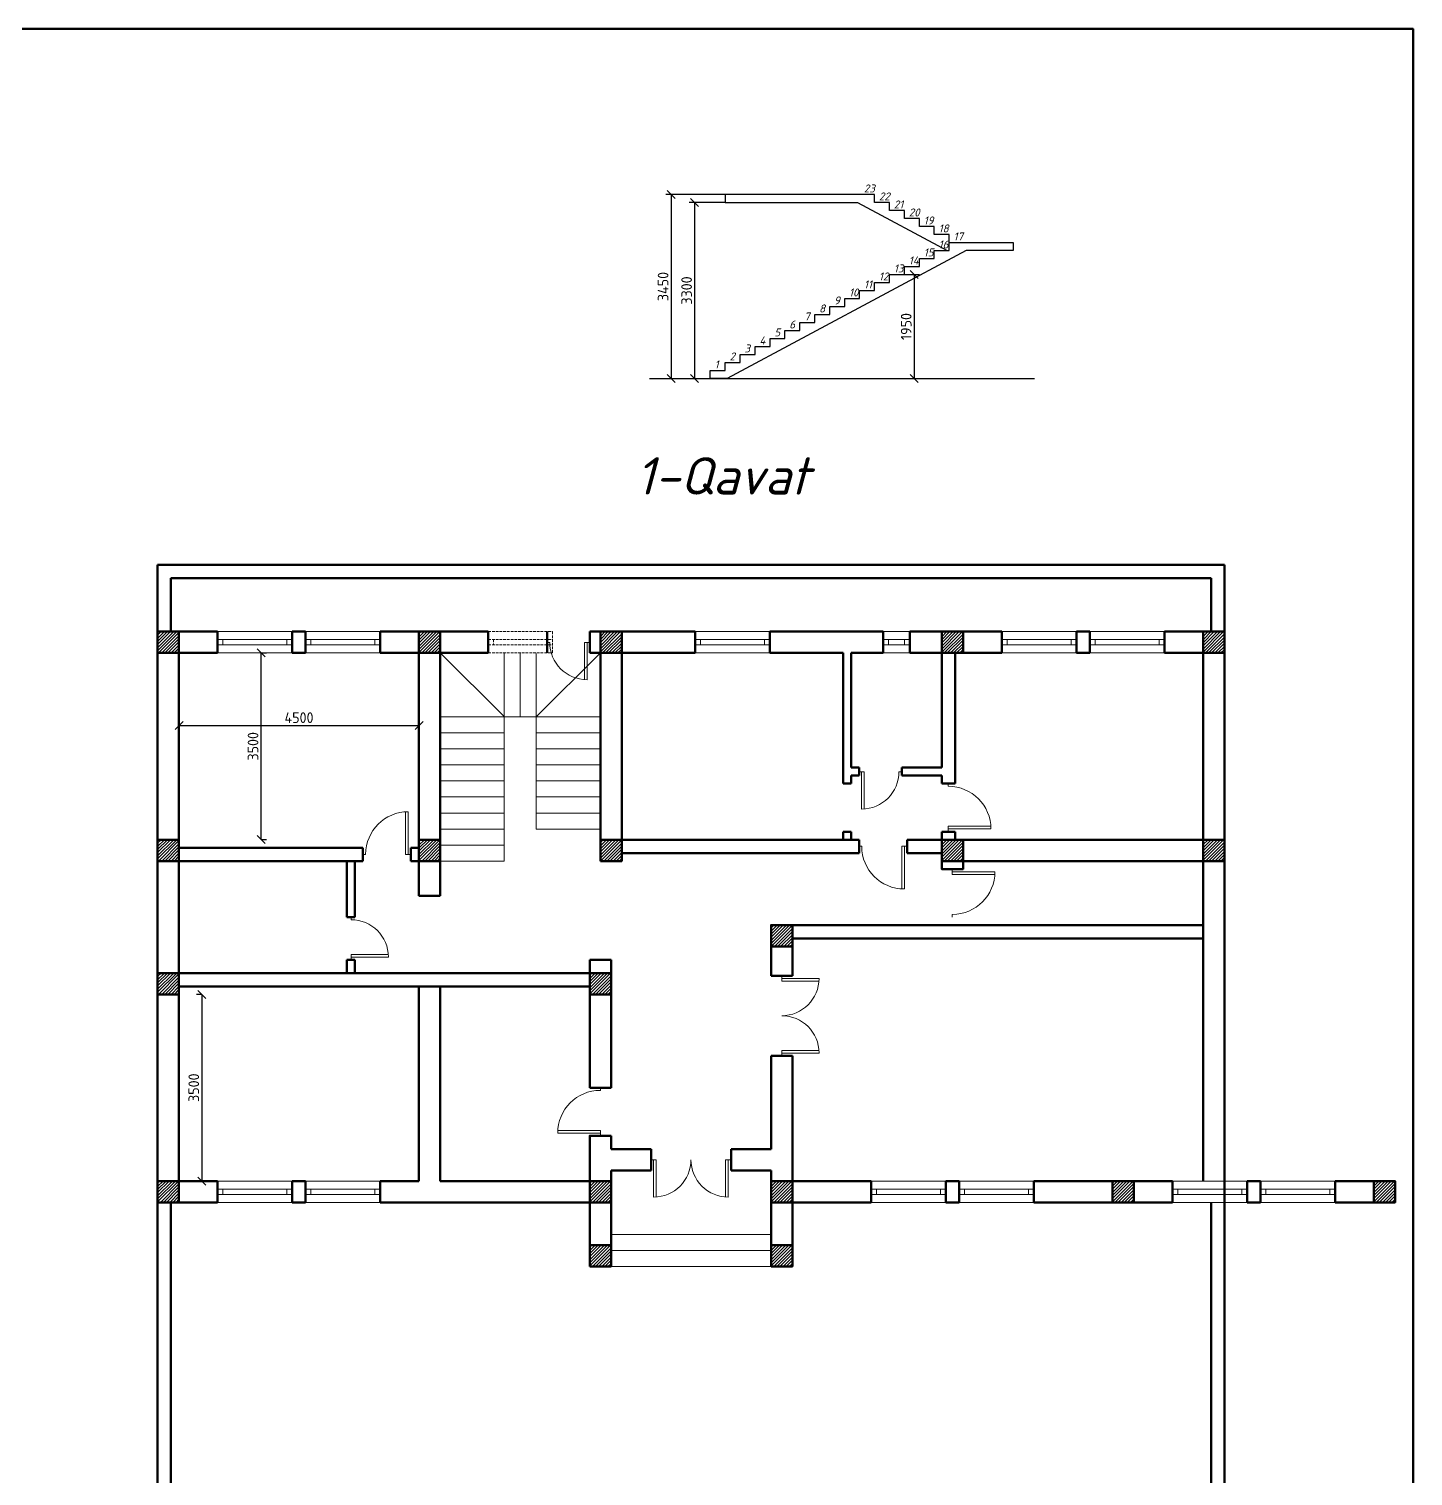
# Model space of a CAD drawing. Header units: millimetres. Extents: x -21484 to 30420, y 5001 to 139612.
# Drawn here: x 4468 to 30420, y 112482 to 139612 of the extents above; entities that cross this region are included whole.
import ezdxf

# ---------------------------------------------------------------- set-up
doc = ezdxf.new("R2010")
doc.units = ezdxf.units.MM
doc.linetypes.add('DASHED', pattern=[7, 5, -2, 0])
doc.layers.add('Razmerlar', color=7, linetype='Continuous')
doc.styles.add('GOST-2.304_Type-B', font='GOST Common.ttf')
doc.styles.get("Standard").update_dxf_attribs({"font": 'isocpeui.ttf', "height": 200})
doc.dimstyles.new('ISO-25', dxfattribs={"dimtxt": 200, "dimasz": 150, "dimexe": 100, "dimexo": 0, "dimgap": 50, "dimtad": 1, "dimtoh": 1, "dimdec": 0, "dimtxsty": 'GOST-2.304_Type-B', "dimblk": 'OBLIQUE', "dimcen": 2.5, "dimadec": 0, "dimazin": 0, "dimtfac": 1, "dimtdec": 0, "dimtmove": 0, "dimatfit": 3, "dimfxl": 0, "dimarcsym": 0})

# ---------------------------------------------------------------- blocks, each defined once
blk = doc.blocks.new('hh')
at = {"lineweight": 18}
for p, q in [((19986, 31138), (19986, 31938)), ((20036, 31138), (20036, 31937)), ((19936, 31138), (20036, 31138)), ((20836, 31138), (20786, 31138))]:
    blk.add_line(p, q, dxfattribs=at)
blk.add_arc((19986, 31138), 800, 0, 90, dxfattribs=at)
blk = doc.blocks.new('_Oblique')
at = {"color": 0, "linetype": 'ByBlock', "lineweight": -2}
blk.add_line((-0.5, -0.5), (0.5, 0.5), dxfattribs=at)
blk = doc.blocks.new('*D130')
at = {"layer": 'Defpoints', "color": 0, "lineweight": 0}
for p in [(7709, 121513), (7709, 118013), (7799, 118013)]:
    blk.add_point(p, dxfattribs=at)
at = {"layer": 'Razmerlar', "color": 0, "lineweight": -2}
for p, q in [((7709, 121513), (7609, 121513)), ((7709, 121513), (7709, 118013)), ((7799, 118013), (7609, 118013))]:
    blk.add_line(p, q, dxfattribs=at)
at = {"layer": 'Razmerlar', "color": 0, "lineweight": -2, "xscale": 150, "yscale": 150, "zscale": 150}
for p, rotation in [((7709, 121513), 90), ((7709, 118013), 270)]:
    blk.add_blockref('_Oblique', p, dxfattribs=dict(at, rotation=rotation))
at = {"layer": 'Razmerlar', "color": 0, "lineweight": 18, "insert": (7559, 119763), "char_height": 200, "attachment_point": 5, "rotation": 90, "style": 'GOST-2.304_Type-B'}
blk.add_mtext('3500', dxfattribs=at)
blk = doc.blocks.new('*D126')
at = {"color": 0, "lineweight": -2}
for p, q in [((8820, 127913), (8920, 127913)), ((8820, 124413), (8820, 127913)), ((8820, 124413), (8920, 124413))]:
    blk.add_line(p, q, dxfattribs=at)
at = {"layer": 'Defpoints', "color": 0, "lineweight": 0}
for p in [(8820, 127913), (8820, 127913), (8820, 124413)]:
    blk.add_point(p, dxfattribs=at)
at = {"color": 0, "lineweight": -2, "xscale": 150, "yscale": 150, "zscale": 150}
for p, rotation in [((8820, 127913), 90), ((8820, 124413), 270)]:
    blk.add_blockref('_Oblique', p, dxfattribs=dict(at, rotation=rotation))
at = {"color": 0, "lineweight": 0, "insert": (8670, 126163), "char_height": 200, "attachment_point": 5, "rotation": 90, "style": 'GOST-2.304_Type-B'}
blk.add_mtext('3500', dxfattribs=at)
blk = doc.blocks.new('*D132')
at = {"color": 0, "lineweight": -2}
for p, q in [((7282, 126550), (7282, 126650)), ((7282, 126550), (11782, 126550)), ((11782, 126550), (11782, 126650))]:
    blk.add_line(p, q, dxfattribs=at)
at = {"layer": 'Defpoints', "color": 0, "lineweight": 0}
for p in [(7282, 126550), (11782, 126550), (11782, 126550)]:
    blk.add_point(p, dxfattribs=at)
at = {"color": 0, "lineweight": -2, "xscale": 150, "yscale": 150, "zscale": 150, "rotation": 180}
blk.add_blockref('_Oblique', (7282, 126550), dxfattribs=at)
at = {"color": 0, "lineweight": -2, "xscale": 150, "yscale": 150, "zscale": 150}
blk.add_blockref('_Oblique', (11782, 126550), dxfattribs=at)
at = {"color": 0, "lineweight": 0, "insert": (9532, 126700), "char_height": 200, "attachment_point": 5, "style": 'GOST-2.304_Type-B'}
blk.add_mtext('4500', dxfattribs=at)
blk = doc.blocks.new('kjk')
at = {"lineweight": 18}
for p, q in [((10507, 33222), (10507, 33172)), ((10507, 32422), (10507, 32522)), ((10507, 32522), (11205, 32522)), ((10507, 32472), (11207, 32472))]:
    blk.add_line(p, q, dxfattribs=at)
blk.add_arc((10507, 32472), 700, 0, 90, dxfattribs=at)
blk = doc.blocks.new('*D127')
at = {"color": 0, "lineweight": -2}
for p, q in [((17523, 136508), (16408, 136508)), ((16508, 136508), (16508, 133058)), ((16508, 133058), (16608, 133058))]:
    blk.add_line(p, q, dxfattribs=at)
at = {"layer": 'Defpoints', "color": 0, "lineweight": 0}
for p in [(17523, 136508), (16508, 133058), (16508, 133058)]:
    blk.add_point(p, dxfattribs=at)
at = {"color": 0, "lineweight": -2, "xscale": 150, "yscale": 150, "zscale": 150}
for p, rotation in [((16508, 136508), 90), ((16508, 133058), 270)]:
    blk.add_blockref('_Oblique', p, dxfattribs=dict(at, rotation=rotation))
at = {"color": 0, "lineweight": 0, "insert": (16358, 134783), "char_height": 200, "attachment_point": 5, "rotation": 90, "style": 'GOST-2.304_Type-B'}
blk.add_mtext('3450', dxfattribs=at)
blk = doc.blocks.new('*D128')
at = {"color": 0, "lineweight": -2}
for p, q in [((17523, 136358), (16849, 136358)), ((16949, 136358), (16949, 133058)), ((16949, 133058), (17049, 133058))]:
    blk.add_line(p, q, dxfattribs=at)
at = {"layer": 'Defpoints', "color": 0, "lineweight": 0}
for p in [(17523, 136358), (16949, 133058), (16949, 133058)]:
    blk.add_point(p, dxfattribs=at)
at = {"color": 0, "lineweight": -2, "xscale": 150, "yscale": 150, "zscale": 150}
for p, rotation in [((16949, 136358), 90), ((16949, 133058), 270)]:
    blk.add_blockref('_Oblique', p, dxfattribs=dict(at, rotation=rotation))
at = {"color": 0, "lineweight": 0, "insert": (16799, 134708), "char_height": 200, "attachment_point": 5, "rotation": 90, "style": 'GOST-2.304_Type-B'}
blk.add_mtext('3300', dxfattribs=at)
blk = doc.blocks.new('*D131')
at = {"color": 0, "lineweight": -2}
for p, q in [((20883, 135008), (21166, 135008)), ((21066, 135008), (21066, 133058)), ((20883, 133058), (21166, 133058))]:
    blk.add_line(p, q, dxfattribs=at)
at = {"layer": 'Defpoints', "color": 0, "lineweight": 0}
for p in [(20883, 135008), (20883, 133058), (21066, 133058)]:
    blk.add_point(p, dxfattribs=at)
at = {"color": 0, "lineweight": -2, "xscale": 150, "yscale": 150, "zscale": 150}
for p, rotation in [((21066, 135008), 90), ((21066, 133058), 270)]:
    blk.add_blockref('_Oblique', p, dxfattribs=dict(at, rotation=rotation))
at = {"color": 0, "lineweight": 0, "insert": (20916, 134033), "char_height": 200, "attachment_point": 5, "rotation": 90, "style": 'GOST-2.304_Type-B'}
blk.add_mtext('1950', dxfattribs=at)
blk = doc.blocks.new('hhjk')
at = {"lineweight": 0}
for p, q in [((15382, 32122), (15382, 32022)), ((15382, 32072), (16082, 32072)), ((15382, 32022), (16080, 32022)), ((15382, 30622), (15382, 30722)), ((15382, 30722), (16080, 30722)), ((15382, 30672), (16082, 30672))]:
    blk.add_line(p, q, dxfattribs=at)
for centre, start, end in [((15382, 32072), 270, 0), ((15382, 30672), 0, 90)]:
    blk.add_arc(centre, 700, start, end, dxfattribs=at)

msp = doc.modelspace()

# ---------------------------------------------------------------- hatches: boundary and pattern name
at = {"lineweight": 18}
h = msp.add_hatch(dxfattribs=at)
h.set_pattern_fill('ANSI31', color=6, scale=13)
h.set_pattern_definition([(45, (17707.945, 93074.353), (-29.185832, 29.185832), [])])
h.paths.add_polyline_path([(6881.5, 127912.6), (7281.5, 127912.6), (7281.5, 128312.6), (6881.5, 128312.6)])
h = msp.add_hatch(dxfattribs=at)
h.set_pattern_fill('ANSI31', color=6, scale=13)
h.set_pattern_definition([(45, (10907.945, 93074.353), (-29.18583, 29.18583), [])])
h.paths.add_polyline_path([(11781.5, 127912.6), (12181.5, 127912.6), (12181.5, 128312.6), (11781.5, 128312.6)])
h = msp.add_hatch(dxfattribs=at)
h.set_pattern_fill('ANSI31', color=6, scale=13)
h.set_pattern_definition([(45, (6707.945, 93074.353), (-29.185832, 29.185832), [])])
h.paths.add_polyline_path([(15181.5, 127912.6), (15581.5, 127912.6), (15581.5, 128312.6), (15181.5, 128312.6)])
h = msp.add_hatch(dxfattribs=at)
h.set_pattern_fill('ANSI31', color=6, scale=13)
h.set_pattern_definition([(45, (2607.945, 93074.353), (-29.185832, 29.185832), [])])
h.paths.add_polyline_path([(21581.5, 127912.6), (21981.5, 127912.6), (21981.5, 128312.6), (21581.5, 128312.6)])
h = msp.add_hatch(dxfattribs=at)
h.set_pattern_fill('ANSI31', color=6, scale=13)
h.set_pattern_definition([(45, (-1892.055, 93074.353), (-29.185832, 29.185832), [])])
h.paths.add_polyline_path([(26481.5, 127912.6), (26881.5, 127912.6), (26881.5, 128312.6), (26481.5, 128312.6)])
h = msp.add_hatch(dxfattribs=at)
h.set_pattern_fill('ANSI31', color=6, scale=13)
h.set_pattern_definition([(45, (17707.945, 89174.353), (-29.185832, 29.185832), [])])
h.paths.add_polyline_path([(6881.5, 124012.6), (7281.5, 124012.6), (7281.5, 124412.6), (6881.5, 124412.6)])
h = msp.add_hatch(dxfattribs=at)
h.set_pattern_fill('ANSI31', color=6, scale=13)
h.set_pattern_definition([(45, (10907.945, 89174.353), (-29.18583, 29.18583), [])])
h.paths.add_polyline_path([(11781.5, 124012.6), (12181.5, 124012.6), (12181.5, 124412.6), (11781.5, 124412.6)])
h = msp.add_hatch(dxfattribs=at)
h.set_pattern_fill('ANSI31', color=6, scale=13)
h.set_pattern_definition([(45, (6707.945, 89324.353), (-29.185832, 29.185832), [])])
h.paths.add_polyline_path([(15181.5, 124012.6), (15581.5, 124012.6), (15581.5, 124412.6), (15181.5, 124412.6)])
h = msp.add_hatch(dxfattribs=at)
h.set_pattern_fill('ANSI31', color=6, scale=13)
h.set_pattern_definition([(45, (2607.945, 89174.353), (-29.185832, 29.185832), [])])
h.paths.add_polyline_path([(21581.5, 124012.6), (21981.5, 124012.6), (21981.5, 124412.6), (21581.5, 124412.6)])
h = msp.add_hatch(dxfattribs=at)
h.set_pattern_fill('ANSI31', color=6, scale=13)
h.set_pattern_definition([(45, (-1892.055, 89174.353), (-29.185832, 29.185832), [])])
h.paths.add_polyline_path([(26481.5, 124012.6), (26881.5, 124012.6), (26881.5, 124412.6), (26481.5, 124412.6)])
h = msp.add_hatch(dxfattribs=at)
h.set_pattern_fill('ANSI31', color=6, scale=13)
h.set_pattern_definition([(45, (9907.945, 87724.353), (-29.185832, 29.185832), [])])
h.paths.add_polyline_path([(18381.5, 122412.6), (18781.5, 122412.6), (18781.5, 122812.6), (18381.5, 122812.6)])
h = msp.add_hatch(dxfattribs=at)
h.set_pattern_fill('ANSI31', color=6, scale=13)
h.set_pattern_definition([(45, (17707.945, 86674.353), (-29.185832, 29.185832), [])])
h.paths.add_polyline_path([(6881.5, 121512.6), (7281.5, 121512.6), (7281.5, 121912.6), (6881.5, 121912.6)])
h = msp.add_hatch(dxfattribs=at)
h.set_pattern_fill('ANSI31', color=6, scale=13)
h.set_pattern_definition([(45, (14107.945, 86674.353), (-29.18583, 29.18583), [])])
h.paths.add_polyline_path([(14981.5, 121512.6), (15381.5, 121512.6), (15381.5, 121912.6), (14981.5, 121912.6)])
h = msp.add_hatch(dxfattribs=at)
h.set_pattern_fill('ANSI31', color=6, scale=13)
h.set_pattern_definition([(45, (6007.945, 82774.353), (-29.18583, 29.18583), [])])
h.paths.add_polyline_path([(6881.5, 117612.6), (7281.5, 117612.6), (7281.5, 118012.6), (6881.5, 118012.6)])
h = msp.add_hatch(dxfattribs=at)
h.set_pattern_fill('ANSI31', color=6, scale=13)
h.set_pattern_definition([(45, (14107.945, 82774.353), (-29.18583, 29.18583), [])])
h.paths.add_polyline_path([(14981.5, 117612.6), (15381.5, 117612.6), (15381.5, 118012.6), (14981.5, 118012.6)])
h = msp.add_hatch(dxfattribs=at)
h.set_pattern_fill('ANSI31', color=6, scale=13)
h.set_pattern_definition([(45, (17507.945, 82774.353), (-29.18583, 29.18583), [])])
h.paths.add_polyline_path([(18381.5, 117612.6), (18781.5, 117612.6), (18781.5, 118012.6), (18381.5, 118012.6)])
h = msp.add_hatch(dxfattribs=at)
h.set_pattern_fill('ANSI31', color=6, scale=13)
h.set_pattern_definition([(45, (5807.945, 82774.353), (-29.185832, 29.185832), [])])
h.paths.add_polyline_path([(24781.5, 117612.6), (25181.5, 117612.6), (25181.5, 118012.6), (24781.5, 118012.6)])
h = msp.add_hatch(dxfattribs=at)
h.set_pattern_fill('ANSI31', color=6, scale=13)
h.set_pattern_definition([(45, (10707.945, 82774.353), (-29.185832, 29.185832), [])])
h.paths.add_polyline_path([(29681.5, 117612.6), (30081.5, 117612.6), (30081.5, 118012.6), (29681.5, 118012.6)])
h = msp.add_hatch(dxfattribs=at)
h.set_pattern_fill('ANSI31', color=6, scale=13)
h.set_pattern_definition([(45, (14107.945, 81574.353), (-29.18583, 29.18583), [])])
h.paths.add_polyline_path([(14981.5, 116412.6), (15381.5, 116412.6), (15381.5, 116812.6), (14981.5, 116812.6)])
h = msp.add_hatch(dxfattribs=at)
h.set_pattern_fill('ANSI31', color=6, scale=13)
h.set_pattern_definition([(45, (17507.945, 81574.353), (-29.18583, 29.18583), [])])
h.paths.add_polyline_path([(18381.5, 116412.6), (18781.5, 116412.6), (18781.5, 116812.6), (18381.5, 116812.6)])

# ---------------------------------------------------------------- linework, layer by layer
at = {"color": 6, "lineweight": 30}
msp.add_line((16104, 133057.7), (23319.9, 133057.7), dxfattribs=at)
at = {"lineweight": 50}
for p, q in [((6881.5, 129562.6), (26881.5, 129562.6)), ((6881.5, 128312.6), (6881.5, 129562.6)), ((26881.5, 129562.6), (26881.5, 98112.6)), ((7131.5, 129312.6), (26631.5, 129312.6)), ((7131.5, 128312.6), (7131.5, 129312.6)), ((26631.5, 128312.6), (26631.5, 129312.6)), ((7281.5, 128312.6), (8006.5, 128312.6)), ((8006.5, 128312.6), (8006.5, 127912.6)), ((9406.5, 128312.6), (9656.5, 128312.6)), ((9406.5, 128312.6), (9406.5, 127912.6)), ((9656.5, 128312.6), (9656.5, 127912.6)), ((11056.5, 128312.6), (13081.5, 128312.6)), ((11056.5, 128312.6), (11056.5, 127912.6)), ((13081.5, 127912.6), (13081.5, 128312.6)), ((14181.5, 127912.6), (14181.5, 128312.6)), ((14981.5, 128312.6), (15581.5, 128312.6)), ((14981.5, 127912.6), (14981.5, 128312.6)), ((16956.5, 128312.6), (15581.5, 128312.6)), ((16956.5, 128312.6), (16956.5, 127912.6)), ((18356.5, 128312.6), (20481.5, 128312.6)), ((18356.5, 128312.6), (18356.5, 127912.6)), ((20481.5, 127912.6), (20481.5, 128312.6)), ((20981.5, 128312.6), (22706.5, 128312.6)), ((20981.5, 127912.6), (20981.5, 128312.6)), ((22706.5, 128312.6), (22706.5, 127912.6)), ((24106.5, 128312.6), (24356.5, 128312.6)), ((24106.5, 128312.6), (24106.5, 127912.6)), ((24356.5, 128312.6), (24356.5, 127912.6)), ((25756.5, 128312.6), (25756.5, 127912.6)), ((25756.5, 128312.6), (26481.5, 128312.6)), ((6881.5, 98112.6), (6881.5, 127912.6)), ((7281.5, 124412.6), (7281.5, 127912.6)), ((7281.5, 127912.6), (8006.5, 127912.6)), ((9406.5, 127912.6), (9656.5, 127912.6)), ((11056.5, 127912.6), (11781.5, 127912.6)), ((11781.5, 124412.6), (11781.5, 127912.6)), ((12181.5, 123362.6), (12181.5, 127962.6)), ((12181.5, 127912.6), (13081.5, 127912.6)), ((14981.5, 127912.6), (15181.5, 127912.6)), ((15181.5, 124412.6), (15181.5, 127912.6)), ((15581.5, 124412.6), (15581.5, 127912.6)), ((16956.5, 127912.6), (15581.5, 127912.6)), ((18356.5, 127912.6), (19731.5, 127912.6)), ((19731.5, 125462.6), (19731.5, 127912.6)), ((19881.5, 127912.6), (19931.5, 127912.6)), ((19881.5, 127912.6), (20481.5, 127912.6)), ((19881.5, 125762.6), (19881.5, 127912.6)), ((20981.5, 127912.6), (21581.5, 127912.6)), ((21581.5, 127912.6), (21581.5, 125762.6)), ((21831.5, 127912.6), (21831.5, 125462.6)), ((21981.5, 127912.6), (22706.5, 127912.6)), ((24106.5, 127912.6), (24356.5, 127912.6)), ((25756.5, 127912.6), (26481.5, 127912.6)), ((26481.5, 127912.6), (26481.5, 124412.6)), ((19881.5, 125762.6), (20031.5, 125762.6)), ((19881.5, 125612.6), (20031.5, 125612.6)), ((19881.5, 125462.6), (19881.5, 125612.6)), ((20031.5, 125612.6), (20031.5, 125762.6)), ((20831.5, 125762.6), (21581.5, 125762.6)), ((20831.5, 125612.6), (20831.5, 125762.6)), ((20831.5, 125612.6), (21581.5, 125612.6)), ((21581.5, 125612.6), (21581.5, 125462.6)), ((19731.5, 125462.6), (19881.5, 125462.6)), ((21581.5, 125462.6), (21831.5, 125462.6)), ((19731.5, 124412.6), (19731.5, 124562.6)), ((19731.5, 124562.6), (19881.5, 124562.6)), ((19881.5, 124412.6), (19881.5, 124562.6)), ((21581.5, 124562.6), (21581.5, 124412.6)), ((21581.5, 124562.6), (21831.5, 124562.6)), ((21831.5, 124562.6), (21831.5, 124412.6)), ((7281.5, 124262.6), (10731.5, 124262.6)), ((10731.5, 124012.6), (10731.5, 124262.6)), ((11631.5, 124262.6), (11781.5, 124262.6)), ((11631.5, 124012.6), (11631.5, 124262.6)), ((15581.5, 124412.6), (20031.5, 124412.6)), ((20031.5, 124412.6), (20031.5, 124162.6)), ((20931.5, 124412.6), (21581.5, 124412.6)), ((20931.5, 124412.6), (20931.5, 124162.6)), ((21981.5, 124412.6), (26481.5, 124412.6)), ((7281.5, 121912.6), (7281.5, 124012.6)), ((7281.5, 124012.6), (10731.5, 124012.6)), ((10431.5, 122962.6), (10431.5, 124012.6)), ((10581.5, 122962.6), (10581.5, 124012.6)), ((11631.5, 124012.6), (11781.5, 124012.6)), ((11781.5, 123362.6), (11781.5, 124012.6)), ((15581.5, 124162.6), (20031.5, 124162.6)), ((20931.5, 124162.6), (21581.5, 124162.6)), ((21981.5, 124012.6), (22381.5, 124012.6)), ((22181.5, 124012.6), (26481.5, 124012.6)), ((26481.5, 124012.6), (26481.5, 118012.6)), ((11781.5, 123362.6), (12181.5, 123362.6)), ((10431.5, 122962.6), (10581.5, 122962.6)), ((18381.5, 122812.6), (26481.5, 122812.6)), ((18381.5, 121862.6), (18381.5, 122412.6)), ((18781.5, 122562.6), (26481.5, 122562.6)), ((18781.5, 121862.6), (18781.5, 122412.6)), ((10431.5, 122162.6), (10581.5, 122162.6)), ((10431.5, 121912.6), (10431.5, 122162.6)), ((10581.5, 121912.6), (10581.5, 122162.6)), ((14981.5, 121912.6), (14981.5, 122162.6)), ((14981.5, 122162.6), (15381.5, 122162.6)), ((15381.5, 119762.6), (15381.5, 122162.6)), ((7281.5, 121912.6), (14981.5, 121912.6)), ((18781.5, 121862.6), (18381.5, 121862.6)), ((7281.5, 121662.6), (14981.5, 121662.6)), ((11781.5, 118012.6), (11781.5, 121662.6)), ((12181.5, 118012.6), (12181.5, 121662.6)), ((7281.5, 118012.6), (7281.5, 121512.6)), ((14981.5, 119762.6), (14981.5, 121512.6)), ((18781.5, 120362.6), (18381.5, 120362.6)), ((18381.5, 120362.6), (18381.5, 118612.6)), ((18781.5, 118012.6), (18781.5, 120362.6)), ((14981.5, 118012.6), (14981.5, 118862.6)), ((15381.5, 118612.6), (15381.5, 118862.6)), ((15381.5, 118612.6), (16131.5, 118612.6)), ((16131.5, 118212.6), (16131.5, 118612.6)), ((17631.5, 118612.6), (18381.5, 118612.6)), ((17631.5, 118212.6), (17631.5, 118612.6)), ((15381.5, 118012.6), (15381.5, 118212.6)), ((15381.5, 118212.6), (16131.5, 118212.6)), ((17631.5, 118212.6), (18381.5, 118212.6)), ((18381.5, 118212.6), (18381.5, 117612.6)), ((7281.5, 118012.6), (8006.5, 118012.6)), ((8006.5, 118012.6), (8006.5, 117612.6)), ((9406.5, 118012.6), (9656.5, 118012.6)), ((9406.5, 118012.6), (9406.5, 117612.6)), ((9656.5, 118012.6), (9656.5, 117612.6)), ((11056.5, 118012.6), (11781.5, 118012.6)), ((11056.5, 118012.6), (11056.5, 117612.6)), ((12181.5, 118012.6), (14981.5, 118012.6)), ((20256.5, 118012.6), (18781.5, 118012.6)), ((20256.5, 118012.6), (20256.5, 117612.6)), ((21656.5, 118012.6), (21906.5, 118012.6)), ((21656.5, 118012.6), (21656.5, 117612.6)), ((21906.5, 118012.6), (21906.5, 117612.6)), ((23306.5, 118012.6), (24781.5, 118012.6)), ((23306.5, 118012.6), (23306.5, 117612.6)), ((25181.5, 118012.6), (25906.5, 118012.6)), ((25906.5, 118012.6), (25906.5, 117612.6)), ((27306.5, 118012.6), (27556.5, 118012.6)), ((27306.5, 118012.6), (27306.5, 117612.6)), ((27556.5, 118012.6), (27556.5, 117612.6)), ((28956.5, 118012.6), (29681.5, 118012.6)), ((28956.5, 118012.6), (28956.5, 117612.6)), ((7131.5, 117612.6), (8006.5, 117612.6)), ((7131.5, 117612.6), (7131.5, 98512.6)), ((9406.5, 117612.6), (9656.5, 117612.6)), ((11056.5, 117612.6), (14981.5, 117612.6)), ((14981.5, 117612.6), (14981.5, 116812.6)), ((15381.5, 117612.6), (15381.5, 116812.6)), ((18381.5, 117612.6), (20256.5, 117612.6)), ((18381.5, 117612.6), (18381.5, 116812.6)), ((18781.5, 116812.6), (18781.5, 117612.6)), ((21656.5, 117612.6), (21906.5, 117612.6)), ((23306.5, 117612.6), (24781.5, 117612.6)), ((25181.5, 117612.6), (25906.5, 117612.6)), ((26631.5, 117612.6), (26631.5, 98112.6)), ((27306.5, 117612.6), (27556.5, 117612.6)), ((28956.5, 117612.6), (29681.5, 117612.6))]:
    msp.add_line(p, q, dxfattribs=at)
at = {"lineweight": 0}
for p, q in [((8006.5, 128312.6), (9406.5, 128312.6)), ((8006.5, 128162.6), (9406.5, 128162.6)), ((8006.5, 128062.6), (9406.5, 128062.6)), ((8106.5, 128162.6), (8106.5, 128062.6)), ((9306.5, 128162.6), (9306.5, 128062.6)), ((9656.5, 128312.6), (11056.5, 128312.6)), ((9656.5, 128162.6), (11056.5, 128162.6)), ((9656.5, 128062.6), (11056.5, 128062.6)), ((9756.5, 128162.6), (9756.5, 128062.6)), ((10956.5, 128162.6), (10956.5, 128062.6)), ((14181.5, 128162.6), (14181.5, 128062.6)), ((16956.5, 128312.6), (18356.5, 128312.6)), ((16956.5, 128162.6), (18356.5, 128162.6)), ((16956.5, 128062.6), (18356.5, 128062.6)), ((17056.5, 128162.6), (17056.5, 128062.6)), ((18256.5, 128162.6), (18256.5, 128062.6)), ((20481.5, 128312.6), (20981.5, 128312.6)), ((20481.5, 128162.6), (20981.5, 128162.6)), ((20481.5, 128062.6), (20981.5, 128062.6)), ((20581.5, 128162.6), (20581.5, 128062.6)), ((20881.5, 128162.6), (20881.5, 128062.6)), ((22706.5, 128312.6), (24106.5, 128312.6)), ((22706.5, 128162.6), (24106.5, 128162.6)), ((22706.5, 128062.6), (24106.5, 128062.6)), ((22806.5, 128162.6), (22806.5, 128062.6)), ((24006.5, 128162.6), (24006.5, 128062.6)), ((24356.5, 128312.6), (25756.5, 128312.6)), ((24356.5, 128162.6), (25756.5, 128162.6)), ((24356.5, 128062.6), (25756.5, 128062.6)), ((24456.5, 128162.6), (24456.5, 128062.6)), ((25656.5, 128162.6), (25656.5, 128062.6)), ((8006.5, 127912.6), (9406.5, 127912.6)), ((9656.5, 127912.6), (11056.5, 127912.6)), ((13381.5, 126720.7), (12181.5, 127912.6)), ((13381.5, 126720.7), (13381.5, 127912.6)), ((13681.5, 126712.6), (13681.5, 127912.6)), ((13981.5, 126712.6), (15181.5, 127912.6)), ((13981.5, 126712.6), (13981.5, 127904.6)), ((16956.5, 127912.6), (18356.5, 127912.6)), ((20481.5, 127912.6), (20981.5, 127912.6)), ((22706.5, 127912.6), (24106.5, 127912.6)), ((24356.5, 127912.6), (25756.5, 127912.6)), ((12181.5, 126712.6), (15181.5, 126712.6)), ((13381.5, 126712.6), (13381.5, 124012.6)), ((13981.5, 126712.6), (13981.5, 124612.6)), ((12181.5, 126412.6), (13381.5, 126412.6)), ((15181.5, 126412.6), (13981.5, 126412.6)), ((12181.5, 126112.6), (13381.5, 126112.6)), ((15181.5, 126112.6), (13981.5, 126112.6)), ((12181.5, 125812.6), (13381.5, 125812.6)), ((15181.5, 125812.6), (13981.5, 125812.6)), ((12181.5, 125512.6), (13381.5, 125512.6)), ((15181.5, 125512.6), (13981.5, 125512.6)), ((12181.5, 125212.6), (13381.5, 125212.6)), ((15181.5, 125212.6), (13981.5, 125212.6)), ((12181.5, 124912.6), (13381.5, 124912.6)), ((15181.5, 124912.6), (13981.5, 124912.6)), ((12181.5, 124612.6), (13381.5, 124612.6)), ((15181.5, 124612.6), (13981.5, 124612.6)), ((12181.5, 124312.6), (13381.5, 124312.6)), ((12181.5, 124012.6), (13381.5, 124012.6)), ((8006.5, 118012.6), (9406.5, 118012.6)), ((8006.5, 117862.6), (9406.5, 117862.6)), ((8006.5, 117762.6), (9406.5, 117762.6)), ((8106.5, 117862.6), (8106.5, 117762.6)), ((9306.5, 117862.6), (9306.5, 117762.6)), ((9656.5, 118012.6), (11056.5, 118012.6)), ((9656.5, 117862.6), (11056.5, 117862.6)), ((9656.5, 117762.6), (11056.5, 117762.6)), ((9756.5, 117862.6), (9756.5, 117762.6)), ((10956.5, 117862.6), (10956.5, 117762.6)), ((20256.5, 118012.6), (21656.5, 118012.6)), ((20256.5, 117862.6), (21656.5, 117862.6)), ((20256.5, 117762.6), (21656.5, 117762.6)), ((20356.5, 117862.6), (20356.5, 117762.6)), ((21556.5, 117862.6), (21556.5, 117762.6)), ((21906.5, 118012.6), (23306.5, 118012.6)), ((21906.5, 117862.6), (23306.5, 117862.6)), ((21906.5, 117762.6), (23306.5, 117762.6)), ((22006.5, 117862.6), (22006.5, 117762.6)), ((23206.5, 117862.6), (23206.5, 117762.6)), ((25906.5, 118012.6), (27306.5, 118012.6)), ((25906.5, 117862.6), (27306.5, 117862.6)), ((25906.5, 117762.6), (27306.5, 117762.6)), ((26006.5, 117862.6), (26006.5, 117762.6)), ((27206.5, 117862.6), (27206.5, 117762.6)), ((27556.5, 118012.6), (28956.5, 118012.6)), ((27556.5, 117862.6), (28956.5, 117862.6)), ((27556.5, 117762.6), (28956.5, 117762.6)), ((27656.5, 117862.6), (27656.5, 117762.6)), ((28856.5, 117862.6), (28856.5, 117762.6)), ((8006.5, 117612.6), (9406.5, 117612.6)), ((9656.5, 117612.6), (11056.5, 117612.6)), ((20256.5, 117612.6), (21656.5, 117612.6)), ((21906.5, 117612.6), (23306.5, 117612.6)), ((25906.5, 117612.6), (27306.5, 117612.6)), ((27556.5, 117612.6), (28956.5, 117612.6)), ((15381.5, 117012.6), (18381.5, 117012.6)), ((15381.5, 116712.6), (18381.5, 116712.6)), ((14981.5, 116412.6), (18381.5, 116412.6))]:
    msp.add_line(p, q, dxfattribs=at)
at = {"linetype": 'DASHED', "lineweight": 0, "ltscale": 10}
for p, q in [((13081.5, 128312.6), (14281.5, 128312.6)), ((13081.5, 128312.6), (14281.5, 128312.6)), ((13081.5, 128162.6), (14281.5, 128162.6)), ((13081.5, 128062.6), (14281.5, 128062.6)), ((13181.5, 128162.6), (13181.5, 128062.6)), ((14281.5, 127912.6), (14281.5, 128312.6)), ((13081.5, 127912.6), (14281.5, 127912.6)), ((13081.5, 127912.6), (14281.5, 127912.6))]:
    msp.add_line(p, q, dxfattribs=at)
at = {"color": 1, "lineweight": 70}
msp.add_lwpolyline([(-21483.7, 139611.6), (30419.8, 139611.6), (30419.8, 94741.4), (-21483.7, 94741.4)], close=True, dxfattribs=at)
at = {"color": 6, "lineweight": 30}
msp.add_lwpolyline([(21723.4, 135607.7), (21723.4, 135757.7), (21443.4, 135757.7), (21443.4, 135907.7), (21163.4, 135907.7), (21163.4, 136057.7), (20883.4, 136057.7), (20883.4, 136207.7), (20603.4, 136207.7), (20603.4, 136357.7), (20323.4, 136357.7), (20323.4, 136507.7), (17523.4, 136507.7), (17523.4, 136357.7), (20005.8, 136357.7), (21685.8, 135457.7)], dxfattribs=at)
msp.add_lwpolyline([(17561.1, 133057.7), (17243.4, 133057.7), (17243.4, 133207.7), (17523.4, 133207.7), (17523.4, 133357.7), (17803.4, 133357.7), (17803.4, 133507.7), (18083.4, 133507.7), (18083.4, 133657.7), (18363.4, 133657.7), (18363.4, 133807.7), (18643.4, 133807.7), (18643.4, 133957.7), (18923.4, 133957.7), (18923.4, 134107.7), (19203.4, 134107.7), (19203.4, 134257.7), (19483.4, 134257.7), (19483.4, 134407.7), (19763.4, 134407.7), (19763.4, 134557.7), (20043.4, 134557.7), (20043.4, 134707.7), (20323.4, 134707.7), (20323.4, 134707.7), (20323.4, 134857.7), (20603.4, 134857.7), (20603.4, 135007.7), (20883.4, 135007.7), (20883.4, 135157.7), (21163.4, 135157.7), (21163.4, 135307.7), (21443.4, 135307.7), (21443.4, 135457.7), (21723.4, 135457.7), (21723.4, 135607.7), (22923.4, 135607.7), (22923.4, 135457.7), (22041.1, 135457.7)], close=True, dxfattribs=at)
at = {"color": 1, "lineweight": 50}
for points in [[(6881.5, 127912.6), (7281.5, 127912.6), (7281.5, 128312.6), (6881.5, 128312.6)], [(11781.5, 127912.6), (12181.5, 127912.6), (12181.5, 128312.6), (11781.5, 128312.6)], [(15181.5, 127912.6), (15581.5, 127912.6), (15581.5, 128312.6), (15181.5, 128312.6)], [(21581.5, 127912.6), (21981.5, 127912.6), (21981.5, 128312.6), (21581.5, 128312.6)], [(26481.5, 127912.6), (26881.5, 127912.6), (26881.5, 128312.6), (26481.5, 128312.6)], [(6881.5, 124012.6), (7281.5, 124012.6), (7281.5, 124412.6), (6881.5, 124412.6)], [(11781.5, 124012.6), (12181.5, 124012.6), (12181.5, 124412.6), (11781.5, 124412.6)], [(15181.5, 124012.6), (15581.5, 124012.6), (15581.5, 124412.6), (15181.5, 124412.6)], [(21581.5, 124012.6), (21981.5, 124012.6), (21981.5, 124412.6), (21581.5, 124412.6)], [(26481.5, 124012.6), (26881.5, 124012.6), (26881.5, 124412.6), (26481.5, 124412.6)], [(18381.5, 122412.6), (18781.5, 122412.6), (18781.5, 122812.6), (18381.5, 122812.6)], [(6881.5, 121512.6), (7281.5, 121512.6), (7281.5, 121912.6), (6881.5, 121912.6)], [(14981.5, 121512.6), (15381.5, 121512.6), (15381.5, 121912.6), (14981.5, 121912.6)], [(6881.5, 117612.6), (7281.5, 117612.6), (7281.5, 118012.6), (6881.5, 118012.6)], [(14981.5, 117612.6), (15381.5, 117612.6), (15381.5, 118012.6), (14981.5, 118012.6)], [(18381.5, 117612.6), (18781.5, 117612.6), (18781.5, 118012.6), (18381.5, 118012.6)], [(24781.5, 117612.6), (25181.5, 117612.6), (25181.5, 118012.6), (24781.5, 118012.6)], [(29681.5, 117612.6), (30081.5, 117612.6), (30081.5, 118012.6), (29681.5, 118012.6)], [(14981.5, 116412.6), (15381.5, 116412.6), (15381.5, 116812.6), (14981.5, 116812.6)], [(18381.5, 116412.6), (18781.5, 116412.6), (18781.5, 116812.6), (18381.5, 116812.6)]]:
    msp.add_lwpolyline(points, close=True, dxfattribs=at)
at = {"lineweight": 50}
for points in [[(21981.5, 124012.6), (21981.5, 123862.6), (21581.5, 123862.6), (21581.5, 124012.6)], [(14981.5, 119762.6), (15381.5, 119762.6)], [(14981.5, 118862.6), (14981.5, 118862.6), (15381.5, 118862.6)]]:
    msp.add_lwpolyline(points, dxfattribs=at)

# ---------------------------------------------------------------- block references
at = {"lineweight": 0, "xscale": -1, "rotation": 90}
msp.add_blockref('kjk', (47403.7, 138619.1), dxfattribs=at)
at = {"lineweight": 0, "rotation": 270}
for name, p in [('kjk', (-12390.7, 136194.1)), ('hhjk', (-14490.7, 133794.1))]:
    msp.add_blockref(name, p, dxfattribs=at)
at = {"lineweight": 18, "xscale": -1, "rotation": 270}
msp.add_blockref('hh', (-9431.8, 104626.8), dxfattribs=at)
at = {"lineweight": 18, "xscale": -1}
msp.add_blockref('hh', (31567.4, 92999.4), dxfattribs=at)
at = {"lineweight": 18}
for p, rotation in [((40867.4, 155425.9), 180), ((-9356.8, 143798.5), 270), ((46319.8, 98926.8), 90.00000000000001)]:
    msp.add_blockref('hh', p, dxfattribs=dict(at, rotation=rotation))
at = {"lineweight": 0}
for name, p in [('kjk', (0, 89740.4)), ('hhjk', (3200, 89740.4))]:
    msp.add_blockref(name, p, dxfattribs=at)

# ---------------------------------------------------------------- texts
for s, width, insert, char_height, attachment_point in [('23', 142.763, (20122.1, 136696.3), 150, 1), ('22', 142.763, (20403.9, 136546.3), 150, 1), ('21', 142.763, (20683.9, 136396.3), 150, 1), ('20', 142.763, (20963.9, 136246.3), 150, 1), ('19', 142.763, (21243.9, 136096.3), 150, 1), ('18', 142.763, (21523.9, 135946.3), 150, 1), ('17', 142.763, (21803.9, 135796.3), 150, 1), ('15', 142.763, (21243.9, 135496.3), 150, 1), ('16', 142.763, (21523.9, 135646.3), 150, 1), ('13', 142.763, (20683.9, 135196.3), 150, 1), ('14', 142.763, (20963.9, 135346.3), 150, 1), ('11', 142.763, (20123.9, 134896.3), 150, 1), ('12', 142.763, (20403.9, 135046.3), 150, 1), ('9', 142.763, (19563.9, 134596.3), 150, 1), ('10', 142.763, (19843.9, 134746.3), 150, 1), ('7', 142.763, (19003.9, 134296.3), 150, 1), ('8', 142.763, (19283.9, 134446.3), 150, 1), ('6', 142.763, (18723.9, 134146.3), 150, 1), ('4', 142.763, (18163.9, 133846.3), 150, 1), ('5', 142.763, (18443.9, 133996.3), 150, 1), ('2', 142.763, (17603.9, 133546.3), 150, 1), ('3', 142.763, (17883.9, 133696.3), 150, 1), ('1', 142.763, (17323.9, 133396.3), 150, 1), ('{\\fISOCPEUR|b1|i1|c204|p34;1-Qavat}', 5585.086, (19107.6, 131582.9), 700, 3)]:
    msp.add_mtext_dynamic_manual_height_columns(s, width=width, gutter_width=1000, heights=[0], dxfattribs=dict(at, insert=insert, char_height=char_height, attachment_point=attachment_point))

# ---------------------------------------------------------------- dimensions: what is measured, and where the dimension line sits
for base, p1, p2, picture, middle in [((16507.9, 133057.7), (17523.4, 136507.7), (16507.9, 133057.7), '*D127', (16357.9, 134782.7)), ((16949.1, 133057.7), (17523.4, 136357.7), (16949.1, 133057.7), '*D128', (16799.1, 134707.7)), ((21066.4, 133057.7), (20883.4, 135007.7), (20883.4, 133057.7), '*D131', (20916.4, 134032.7)), ((8819.8, 127912.6), (8819.8, 124412.6), (8819.8, 127912.6), '*D126', (8669.8, 126162.6))]:
    dim = msp.add_linear_dim(base=base, p1=p1, p2=p2, angle=90, dimstyle='ISO-25', dxfattribs=at)
    dim.commit()
    dim.dimension.update_dxf_attribs({"geometry": picture, "text_midpoint": middle})
dim = msp.add_linear_dim(base=(11781.5, 126550.5), p1=(7281.5, 126550.5), p2=(11781.5, 126550.5), dimstyle='ISO-25', dxfattribs=at)
dim.commit()
dim.dimension.update_dxf_attribs({"geometry": '*D132', "text_midpoint": (9531.5, 126700.5)})
at = {"layer": 'Razmerlar', "lineweight": 18}
dim = msp.add_linear_dim(base=(7708.6, 118012.6), p1=(7708.6, 121512.6), p2=(7798.8, 118012.6), angle=90, dimstyle='ISO-25', dxfattribs=at)
dim.commit()
dim.dimension.update_dxf_attribs({"geometry": '*D130', "text_midpoint": (7558.6, 119762.6)})

doc.saveas('drawing.dxf')
